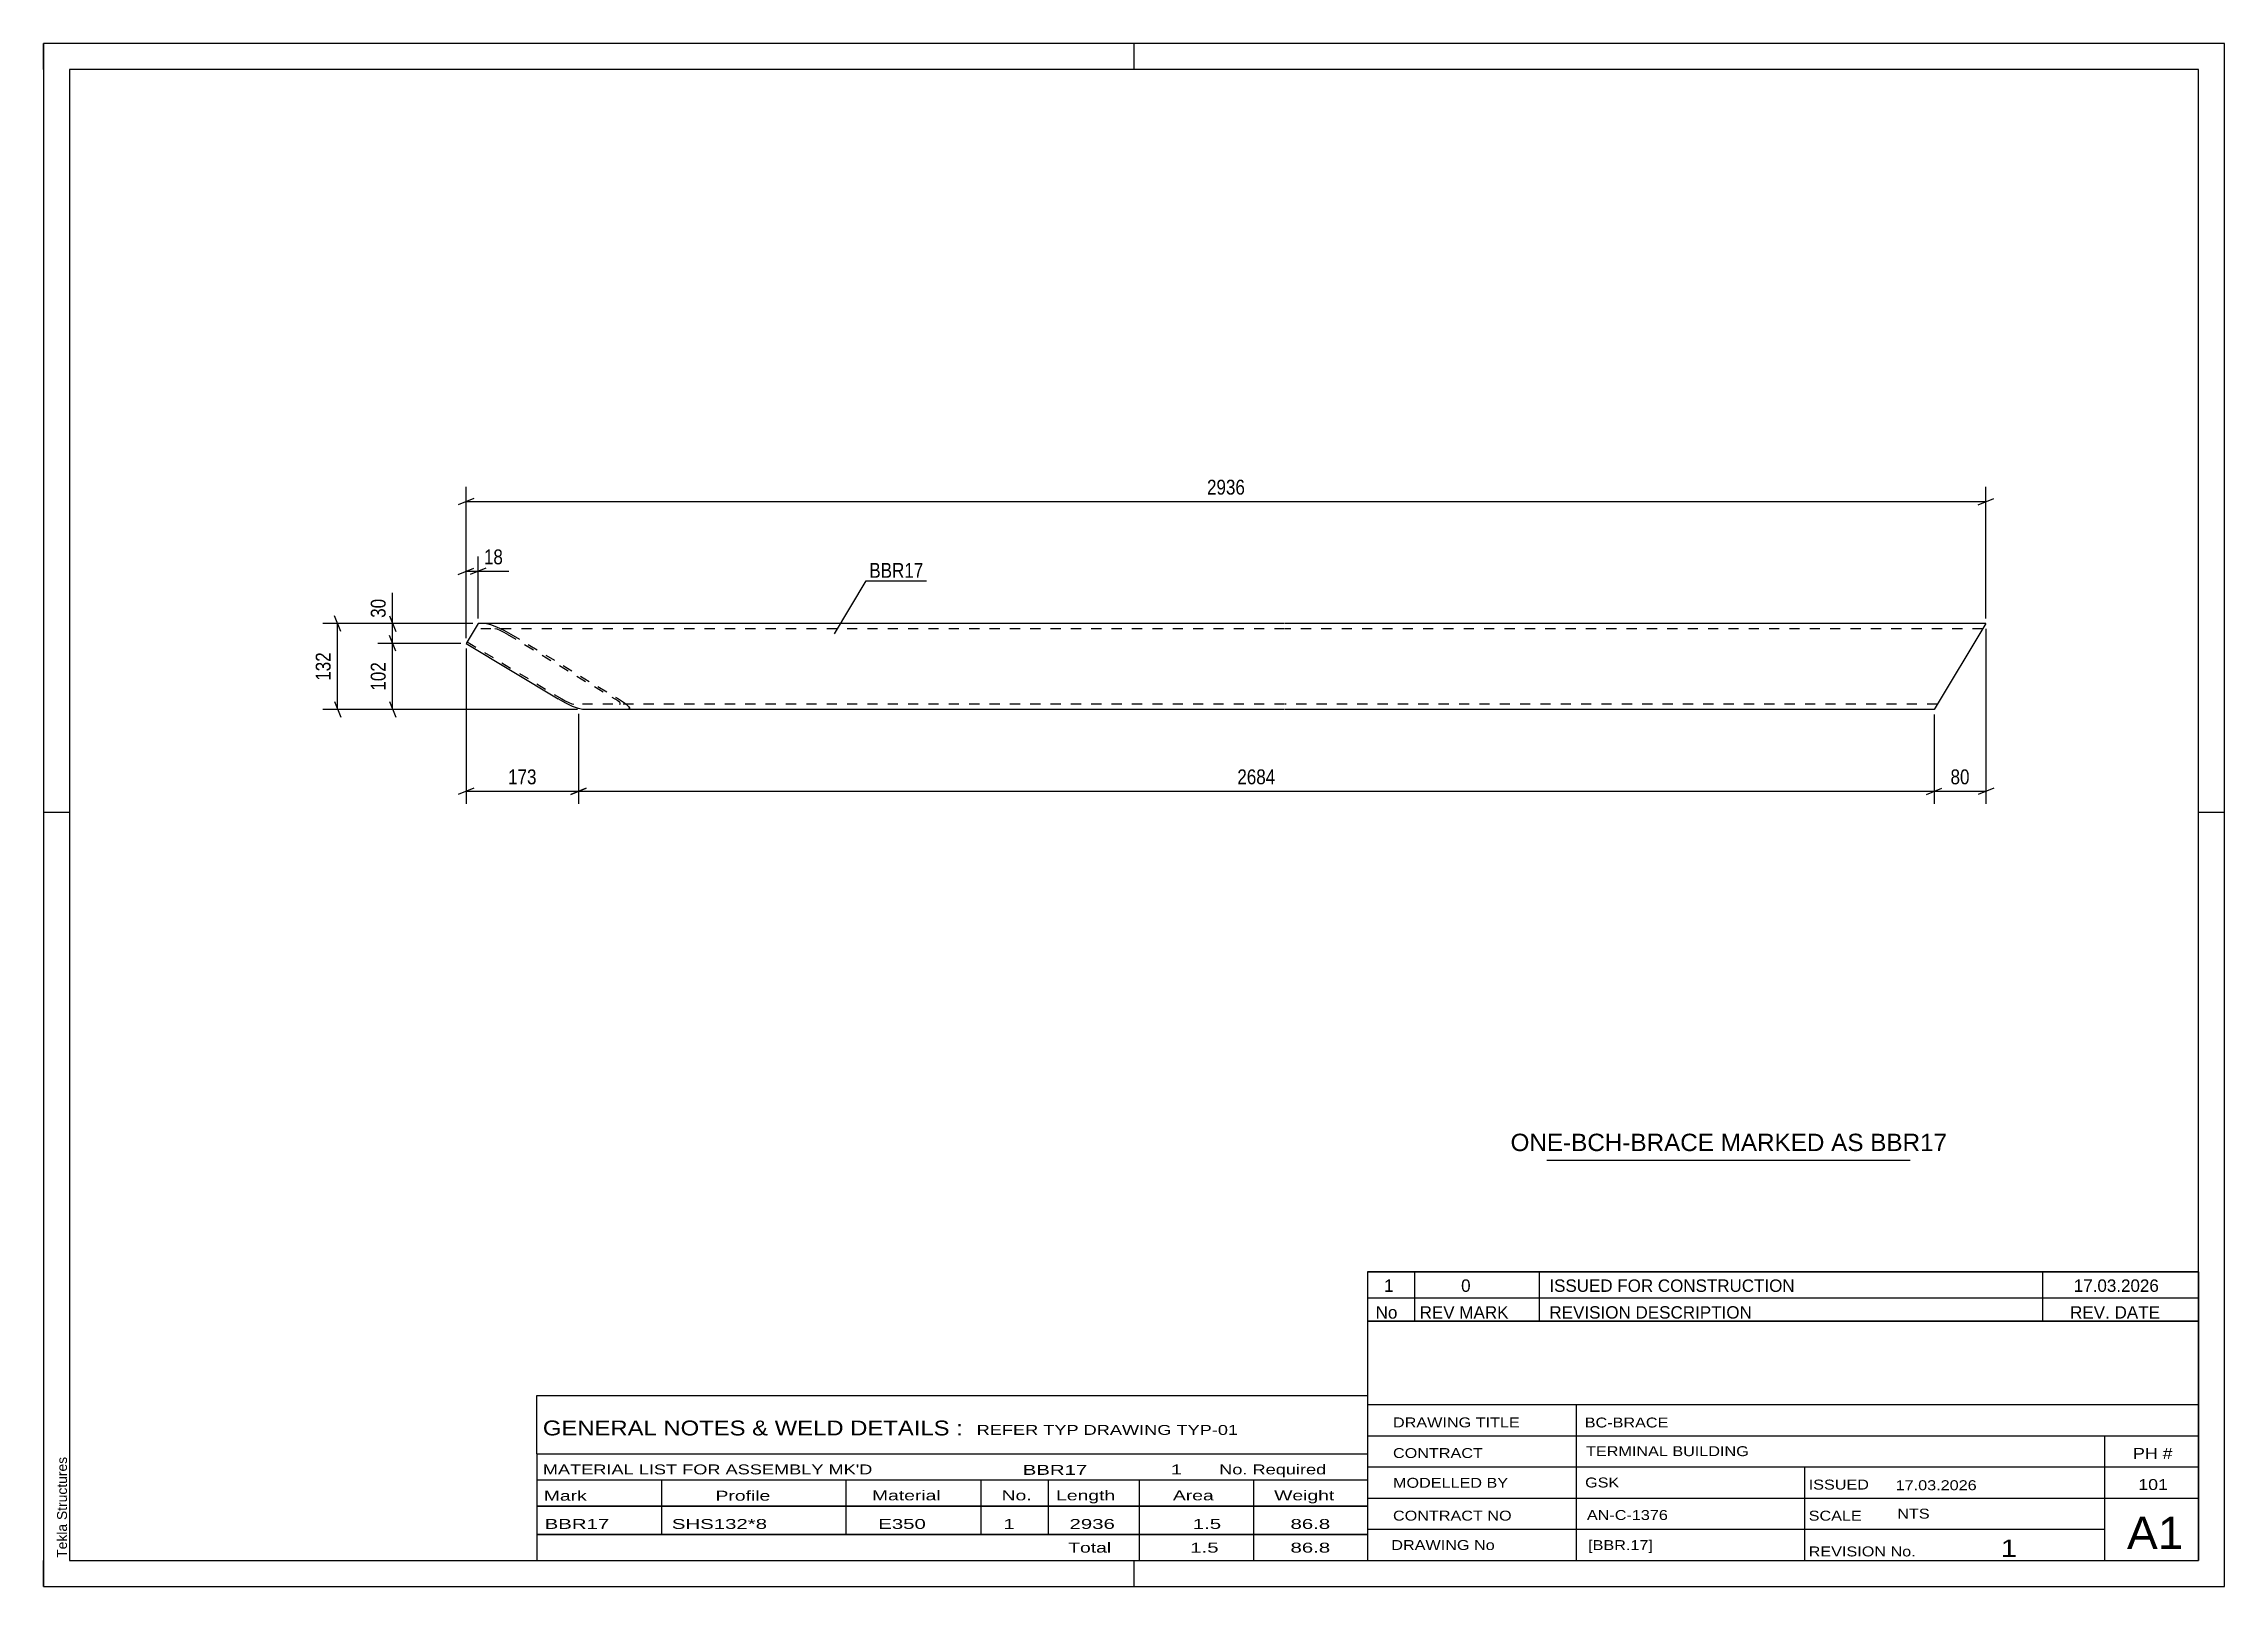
# Model space of a CAD drawing. Header units: millimetres. Extents: x 0 to 420, y 0 to 297.
import ezdxf

# ---------------------------------------------------------------- set-up
doc = ezdxf.new("R2010")
doc.units = ezdxf.units.MM
doc.linetypes.add('DXK_LINE_DOT2', pattern=[3.9198, 1.9599, -1.9599])
doc.styles.add('Arial', font='ARIAL.TTF', dxfattribs={"height": 0.2})
doc.styles.add('Arial Narrow', font='ARIALN.TTF', dxfattribs={"height": 0.2})

# ---------------------------------------------------------------- blocks, each defined once
blk = doc.blocks.new('Unknown-580579660-1317')
at = {"color": 5, "linetype": 'Continuous'}
for p, q in [((420, 297), (0, 297)), ((0, 297), (0, 0)), ((0, 292), (0, 297)), ((210, 292), (210, 297)), ((420, 0), (420, 297)), ((415, 292), (5, 292)), ((5, 292), (5, 5)), ((415, 5), (415, 292)), ((5, 149), (0, 149)), ((420, 149), (415, 149)), ((0, 0), (0, 5)), ((5, 5), (415, 5)), ((210, 0), (210, 5)), ((0, 0), (420, 0))]:
    blk.add_line(p, q, dxfattribs=at)
at = {"color": 174, "linetype": 'Continuous', "style": 'Arial'}
blk.add_text('Tekla Structures', height=1.9102, rotation=90, dxfattribs=at).set_placement((4.5, 5.5))
blk = doc.blocks.new('Part-580579660-1250 - 1164')
at = {"color": 2, "linetype": 'Continuous'}
for p, q in [((83.67, 185.34), (81.37, 181.53)), ((239.01, 185.34), (83.67, 185.34)), ((374.07, 185.34), (239.11, 185.34)), ((374.07, 185.34), (364.11, 168.84)), ((81.37, 181.53), (99.08, 170.84)), ((100.45, 170.07), (99.08, 170.84)), ((101.83, 169.42), (100.45, 170.07)), ((103.01, 168.99), (101.83, 169.42)), ((103.8, 168.84), (103.01, 168.99)), ((239.01, 168.84), (103.8, 168.84)), ((364.11, 168.84), (239.11, 168.84))]:
    blk.add_line(p, q, dxfattribs=at)
at = {"color": 7, "linetype": 'DXK_LINE_DOT2'}
for p, q in [((85.27, 185.34), (86.06, 185.18)), ((86.06, 185.18), (87.24, 184.75)), ((81.56, 181.84), (99.78, 170.84)), ((239.01, 184.34), (83.07, 184.34)), ((87.32, 184.26), (86.93, 184.34)), ((87.24, 184.75), (88.62, 184.1)), ((87.91, 184.04), (87.32, 184.26)), ((88.6, 183.72), (87.91, 184.04)), ((89.29, 183.34), (88.6, 183.72)), ((88.62, 184.1), (89.99, 183.34)), ((89.29, 183.34), (109.99, 170.84)), ((89.99, 183.34), (110.7, 170.84)), ((373.47, 184.34), (239.11, 184.34)), ((99.78, 170.84), (100.47, 170.45)), ((100.47, 170.45), (101.16, 170.13)), ((101.16, 170.13), (101.75, 169.91)), ((101.75, 169.91), (102.14, 169.84)), ((239.01, 169.84), (102.14, 169.84)), ((110.57, 170.45), (109.99, 170.84)), ((110.96, 170.13), (110.57, 170.45)), ((110.7, 170.84), (111.86, 170.07)), ((110.94, 169.84), (111.09, 169.91)), ((111.09, 169.91), (110.96, 170.13)), ((111.86, 170.07), (112.63, 169.42)), ((112.89, 168.99), (112.6, 168.84)), ((112.63, 169.42), (112.89, 168.99)), ((364.71, 169.84), (239.11, 169.84))]:
    blk.add_line(p, q, dxfattribs=at)
blk = doc.blocks.new('StraightDimension-580579660-2505 - 1164')
at = {"color": 7, "linetype": 'Continuous'}
for p, q in [((374.07, 184.34), (374.07, 150.66)), ((364.11, 167.84), (364.11, 150.66)), ((362.61, 152.46), (365.61, 153.66)), ((364.11, 153.06), (374.07, 153.06)), ((375.57, 153.66), (372.57, 152.46))]:
    blk.add_line(p, q, dxfattribs=at)
at = {"color": 0}
blk.add_wipeout([(371.52, 153.81), (371.52, 158.01), (366.66, 158.01), (366.66, 153.81)], dxfattribs=at)
at = {"color": 3, "style": 'Arial Narrow'}
blk.add_text('80', height=2.863, dxfattribs=at).set_placement((367.26, 154.41))
blk = doc.blocks.new('StraightDimension-580579660-2489 - 1164')
at = {"color": 7, "linetype": 'Continuous'}
for p, q in [((82.67, 185.34), (53.77, 185.34)), ((57.22, 183.84), (56.02, 186.84)), ((56.62, 168.84), (56.62, 185.34)), ((102.8, 168.84), (53.77, 168.84)), ((56.02, 170.34), (57.22, 167.34))]:
    blk.add_line(p, q, dxfattribs=at)
at = {"color": 0}
blk.add_wipeout([(55.87, 180.43), (51.67, 180.43), (51.67, 173.74), (55.87, 173.74)], dxfattribs=at)
at = {"color": 3, "style": 'Arial Narrow'}
blk.add_text('132', height=2.863, rotation=90.0002, dxfattribs=at).set_placement((55.27, 174.34))
blk = doc.blocks.new('StraightDimension-580579660-2292 - 1164')
at = {"color": 7, "linetype": 'Continuous'}
for p, q in [((82.67, 185.34), (64.37, 185.34)), ((66.62, 186.84), (67.82, 183.84)), ((67.22, 181.53), (67.22, 185.34)), ((80.37, 181.53), (64.37, 181.53)), ((67.82, 180.03), (66.62, 183.03))]:
    blk.add_line(p, q, dxfattribs=at)
at = {"color": 0}
blk.add_wipeout([(66.47, 190.72), (62.27, 190.72), (62.27, 185.86), (66.47, 185.86)], dxfattribs=at)
at = {"color": 7, "linetype": 'Continuous'}
blk.add_line((67.22, 185.34), (67.22, 191.24), dxfattribs=at)
blk.add_line((67.22, 185.34), (67.22, 191.24), dxfattribs=at)
at = {"color": 3, "style": 'Arial Narrow'}
blk.add_text('30', height=2.863, rotation=90.0002, dxfattribs=at).set_placement((65.87, 186.46))
blk = doc.blocks.new('StraightDimension-580579660-2293 - 1164')
at = {"color": 7, "linetype": 'Continuous'}
for p, q in [((80.37, 181.53), (64.37, 181.53)), ((67.82, 180.03), (66.62, 183.03)), ((67.22, 168.84), (67.22, 181.53)), ((102.8, 168.84), (64.37, 168.84)), ((66.62, 170.34), (67.82, 167.34))]:
    blk.add_line(p, q, dxfattribs=at)
at = {"color": 0}
blk.add_wipeout([(66.47, 178.52), (62.27, 178.52), (62.27, 171.84), (66.47, 171.84)], dxfattribs=at)
at = {"color": 3, "style": 'Arial Narrow'}
blk.add_text('102', height=2.863, rotation=90.0002, dxfattribs=at).set_placement((65.87, 172.44))
blk = doc.blocks.new('StraightDimension-580579660-2506 - 1164')
at = {"color": 7, "linetype": 'Continuous'}
for p, q in [((103.01, 167.99), (103.01, 150.66)), ((364.11, 167.84), (364.11, 150.66)), ((104.51, 153.66), (101.51, 152.46)), ((103.01, 153.06), (364.11, 153.06)), ((362.61, 152.46), (365.61, 153.66))]:
    blk.add_line(p, q, dxfattribs=at)
at = {"color": 0}
blk.add_wipeout([(237.81, 153.81), (237.81, 158.01), (229.3, 158.01), (229.3, 153.81)], dxfattribs=at)
at = {"color": 3, "style": 'Arial Narrow'}
blk.add_text('2684', height=2.863, dxfattribs=at).set_placement((229.9, 154.41))
blk = doc.blocks.new('StraightDimension-580579660-2507 - 1164')
at = {"color": 7, "linetype": 'Continuous'}
for p, q in [((81.37, 180.53), (81.37, 150.66)), ((103.01, 167.99), (103.01, 150.66)), ((82.87, 153.66), (79.87, 152.46)), ((81.37, 153.06), (103.01, 153.06)), ((101.51, 152.46), (104.51, 153.66))]:
    blk.add_line(p, q, dxfattribs=at)
at = {"color": 0}
blk.add_wipeout([(95.53, 153.81), (95.53, 158.01), (88.85, 158.01), (88.85, 153.81)], dxfattribs=at)
at = {"color": 3, "style": 'Arial Narrow'}
blk.add_text('173', height=2.863, dxfattribs=at).set_placement((89.45, 154.41))
blk = doc.blocks.new('StraightDimension-580579660-2554 - 1164')
at = {"color": 7, "linetype": 'Continuous'}
for p, q in [((81.37, 182.53), (81.37, 198.26)), ((83.67, 186.34), (83.67, 198.26)), ((79.87, 194.81), (82.87, 196.01)), ((81.37, 195.41), (83.67, 195.41)), ((85.17, 196.01), (82.17, 194.81))]:
    blk.add_line(p, q, dxfattribs=at)
at = {"color": 0}
blk.add_wipeout([(89.05, 196.16), (89.05, 200.36), (84.2, 200.36), (84.2, 196.16)], dxfattribs=at)
at = {"color": 7, "linetype": 'Continuous'}
blk.add_line((83.67, 195.41), (89.58, 195.41), dxfattribs=at)
blk.add_line((83.67, 195.41), (89.58, 195.41), dxfattribs=at)
at = {"color": 3, "style": 'Arial Narrow'}
blk.add_text('18', height=2.863, dxfattribs=at).set_placement((84.8, 196.76))
blk = doc.blocks.new('StraightDimension-580579660-2569 - 1164')
at = {"color": 7, "linetype": 'Continuous'}
for p, q in [((81.37, 182.53), (81.37, 211.68)), ((374.07, 186.34), (374.07, 211.68)), ((82.87, 209.43), (79.87, 208.23)), ((81.37, 208.83), (374.07, 208.83)), ((372.57, 208.23), (375.57, 209.43))]:
    blk.add_line(p, q, dxfattribs=at)
at = {"color": 0}
blk.add_wipeout([(231.98, 209.58), (231.98, 213.78), (223.46, 213.78), (223.46, 209.58)], dxfattribs=at)
at = {"color": 3, "style": 'Arial Narrow'}
blk.add_text('2936', height=2.863, dxfattribs=at).set_placement((224.06, 210.18))
blk = doc.blocks.new('Unknown-580579660-2603')
at = {"color": 7, "linetype": 'Continuous'}
for p, q in [((255, 51.05), (255, 5)), ((255, 51.05), (415, 51.05)), ((415, 51), (415, 5)), ((255, 35), (415, 35)), ((295.14, 35), (295.14, 5)), ((255, 29), (415, 29)), ((397, 5.05), (397, 29.05)), ((255, 23), (415, 23)), ((339.14, 23), (339.14, 5)), ((255, 17), (415, 17)), ((255, 11), (397, 11)), ((255, 5), (415, 5))]:
    blk.add_line(p, q, dxfattribs=at)
at = {"color": 7, "style": 'Arial Narrow'}
for s, height, width, p in [('DRAWING TITLE', 1.9089, 1.425378, (259.88, 30.61)), ('BC-BRACE', 1.909, 1.425378, (296.81, 30.59)), ('CONTRACT', 1.909, 1.425378, (259.88, 24.71)), ('TERMINAL BUILDING', 1.9089, 1.425378, (297.06, 25.07)), ('MODELLED BY', 1.9089, 1.425378, (259.88, 18.98)), ('GSK', 1.909, 1.425378, (296.88, 19.04)), ('ISSUED', 1.909, 1.425378, (339.94, 18.64)), ('17.03.2026', 1.909, 1.425378, (356.69, 18.52)), ('CONTRACT NO', 1.9089, 1.425378, (259.88, 12.66)), ('AN-C-1376', 1.909, 1.425378, (297.23, 12.78)), ('SCALE', 1.909, 1.425378, (339.94, 12.65)), ('A1', 6.204, 1.25, (401.24, 7.2)), ('DRAWING No', 1.909, 1.425378, (259.56, 7)), ('[BBR.17]', 1.909, 1.425378, (297.46, 6.99)), ('1', 3.34, 1.5, (376.91, 5.68)), ('REVISION No.', 1.9089, 1.425378, (339.94, 5.77))]:
    blk.add_text(s, height=height, dxfattribs=dict(at, width=width)).set_placement(p)
at = {"color": 7, "linetype": 'Continuous', "style": 'Arial Narrow'}
for s, height, width, p in [('PH #', 2.1, 1.42538, (402.4, 24.55)), ('101', 2.1, 1.42538, (403.41, 18.55)), ('NTS', 1.909, 1.425378, (357, 13.05))]:
    blk.add_text(s, height=height, dxfattribs=dict(at, width=width)).set_placement(p)
blk = doc.blocks.new('Unknown-580579660-2604')
at = {"color": 7, "linetype": 'Continuous'}
for p, q in [((255, 60.55), (415, 60.55)), ((415, 60.55), (255, 60.55)), ((255, 60.55), (255, 55.55)), ((264, 60.55), (264, 55.55)), ((288, 60.55), (288, 55.55)), ((385, 60.55), (385, 55.55)), ((415, 60.55), (415, 55.55)), ((255, 55.55), (415, 55.55)), ((255, 55.55), (255, 51.05)), ((255, 55.55), (415, 55.55)), ((264, 55.55), (264, 51.05)), ((288, 55.55), (288, 51.05)), ((385, 55.55), (385, 51.05)), ((415, 55.55), (415, 51.05)), ((415, 51.05), (255, 51.05))]:
    blk.add_line(p, q, dxfattribs=at)
at = {"color": 7, "linetype": 'Continuous', "style": 'Arial Narrow'}
for s, height, width, p in [('1', 2.39, 1.196471, (258.16, 56.7)), ('0', 2.39, 1.196471, (273, 56.7)), ('ISSUED FOR CONSTRUCTION', 2.3861, 1.196471, (290, 56.7)), ('17.03.2026', 2.386, 1.196471, (391, 56.7)), ('No', 2.386, 1.2, (256.54, 51.55)), ('REV MARK', 2.386, 1.2, (265, 51.55)), ('REVISION DESCRIPTION', 2.3861, 1.2, (290, 51.55)), ('REV. DATE', 2.386, 1.2, (390.28, 51.55))]:
    blk.add_text(s, height=height, dxfattribs=dict(at, width=width)).set_placement(p)
blk = doc.blocks.new('Unknown-580579660-2605')
at = {"color": 7, "linetype": 'Continuous'}
for p, q in [((95, 36.75), (255, 36.75)), ((95, 25.5), (95, 36.75)), ((255, 36.75), (255, 25.5)), ((95, 25.5), (255, 25.5)), ((95, 25.5), (95, 20.5)), ((255, 25.5), (255, 20.5)), ((95, 20.5), (255, 20.5)), ((95, 20.5), (95, 15.5)), ((119, 20.5), (119, 15.5)), ((154.5, 20.5), (154.5, 15.5)), ((180.5, 20.5), (180.5, 15.5)), ((193.5, 20.5), (193.5, 15.5)), ((211, 20.5), (211, 15.5)), ((233, 20.5), (233, 15.5)), ((255, 20.5), (255, 15.5)), ((95, 15.5), (255, 15.5)), ((95, 15.45), (95, 10.05)), ((95, 15.45), (255, 15.45)), ((119, 15.5), (119, 10)), ((154.5, 15.5), (154.5, 10)), ((180.5, 15.5), (180.5, 10)), ((193.5, 15.5), (193.5, 10)), ((211, 15.5), (211, 10)), ((233, 15.5), (233, 10)), ((255, 15.45), (255, 10.05)), ((95, 10.05), (255, 10.05)), ((95, 10), (255, 10)), ((95, 10), (95, 5)), ((211, 10), (211, 5)), ((233, 10), (233, 5)), ((255, 10), (255, 5)), ((95, 5), (255, 5))]:
    blk.add_line(p, q, dxfattribs=at)
at = {"color": 7, "style": 'Arial Narrow'}
for s, height, width, p in [('GENERAL NOTES & WELD DETAILS :', 2.8633, 1.4, (96.15, 29.06)), ('REFER TYP DRAWING TYP-01', 1.9089, 1.6, (179.7, 29.16)), ("MATERIAL LIST FOR ASSEMBLY MK'D", 1.9089, 1.6, (96.15, 21.56)), ('BBR17', 1.909, 1.794707, (188.57, 21.47)), ('1', 1.91, 1.794707, (217.08, 21.56)), ('No. Required', 1.9089, 1.6, (226.41, 21.56)), ('Mark', 1.909, 1.7, (96.34, 16.5)), ('Profile', 1.909, 1.7, (129.41, 16.5)), ('Material', 1.909, 1.7, (159.54, 16.56)), ('No.', 1.909, 1.7, (184.5, 16.56)), ('Length', 1.909, 1.7, (195, 16.56)), ('Area', 1.909, 1.7, (217.5, 16.56)), ('Weight', 1.909, 1.7, (237, 16.56))]:
    blk.add_text(s, height=height, dxfattribs=dict(at, width=width)).set_placement(p)
at = {"color": 7, "linetype": 'Continuous', "style": 'Arial Narrow'}
for s, height, width, p in [('BBR17', 1.909, 1.794707, (96.5, 11.06)), ('SHS132*8', 1.909, 1.794707, (121, 11.06)), ('E350', 1.909, 1.794707, (160.74, 11.06)), ('1', 1.91, 1.794707, (184.86, 11.06)), ('2936', 1.909, 1.794707, (197.58, 11.06)), ('1.5', 1.909, 1.794707, (221.32, 11.06)), ('86.8', 1.909, 1.794707, (240.14, 11.06)), ('Total', 1.909, 1.7, (197.33, 6.5)), ('1.5', 1.909, 1.794707, (220.83, 6.5)), ('86.8', 1.909, 1.794707, (240.14, 6.5))]:
    blk.add_text(s, height=height, dxfattribs=dict(at, width=width)).set_placement(p)
blk = doc.blocks.new('Unknown-580579660-2606')
at = {"color": 7, "linetype": 'Continuous'}
blk.add_line((289.5, 82.05), (359.5, 82.05), dxfattribs=at)
at = {"color": 7, "style": 'Arial'}
blk.add_text('ONE-BCH-BRACE MARKED AS BBR17', height=3.3428, dxfattribs=at).set_placement((282.52, 83.8))
blk = doc.blocks.new('Mark-580579660-1278 - 1164')
at = {"color": 0}
blk.add_wipeout([(169.44, 194.16), (169.44, 197.16), (159.03, 197.16), (159.03, 194.16)], dxfattribs=at)
blk.add_wipeout([(169.44, 194.16), (169.44, 197.16), (159.03, 197.16), (159.03, 194.16)], dxfattribs=at)
at = {"color": 30, "linetype": 'Continuous'}
for p, q in [((152.33, 183.38), (158.43, 193.56)), ((158.43, 193.56), (170.04, 193.56))]:
    blk.add_line(p, q, dxfattribs=at)
at = {"color": 3, "style": 'Arial Narrow'}
blk.add_text('BBR17', height=2.863, dxfattribs=at).set_placement((159.03, 194.16))

msp = doc.modelspace()

# ---------------------------------------------------------------- block references
for name in ['Unknown-580579660-1317', 'Part-580579660-1250 - 1164', 'Unknown-580579660-2606', 'Unknown-580579660-2604', 'Unknown-580579660-2603', 'Unknown-580579660-2605']:
    msp.add_blockref(name, (0, 0))

# ---------------------------------------------------------------- next in the draw order: block references
for name in ['StraightDimension-580579660-2489 - 1164', 'StraightDimension-580579660-2505 - 1164']:
    msp.add_blockref(name, (0, 0))

# ---------------------------------------------------------------- next in the draw order: block references
msp.add_blockref('StraightDimension-580579660-2292 - 1164', (0, 0))

# ---------------------------------------------------------------- next in the draw order: block references
msp.add_blockref('StraightDimension-580579660-2293 - 1164', (0, 0))

# ---------------------------------------------------------------- next in the draw order: block references
msp.add_blockref('StraightDimension-580579660-2506 - 1164', (0, 0))

# ---------------------------------------------------------------- next in the draw order: block references
msp.add_blockref('StraightDimension-580579660-2507 - 1164', (0, 0))

# ---------------------------------------------------------------- next in the draw order: block references
msp.add_blockref('StraightDimension-580579660-2554 - 1164', (0, 0))

# ---------------------------------------------------------------- next in the draw order: block references
msp.add_blockref('StraightDimension-580579660-2569 - 1164', (0, 0))

# ---------------------------------------------------------------- next in the draw order: block references
msp.add_blockref('Mark-580579660-1278 - 1164', (0, 0))

doc.saveas('drawing.dxf')
